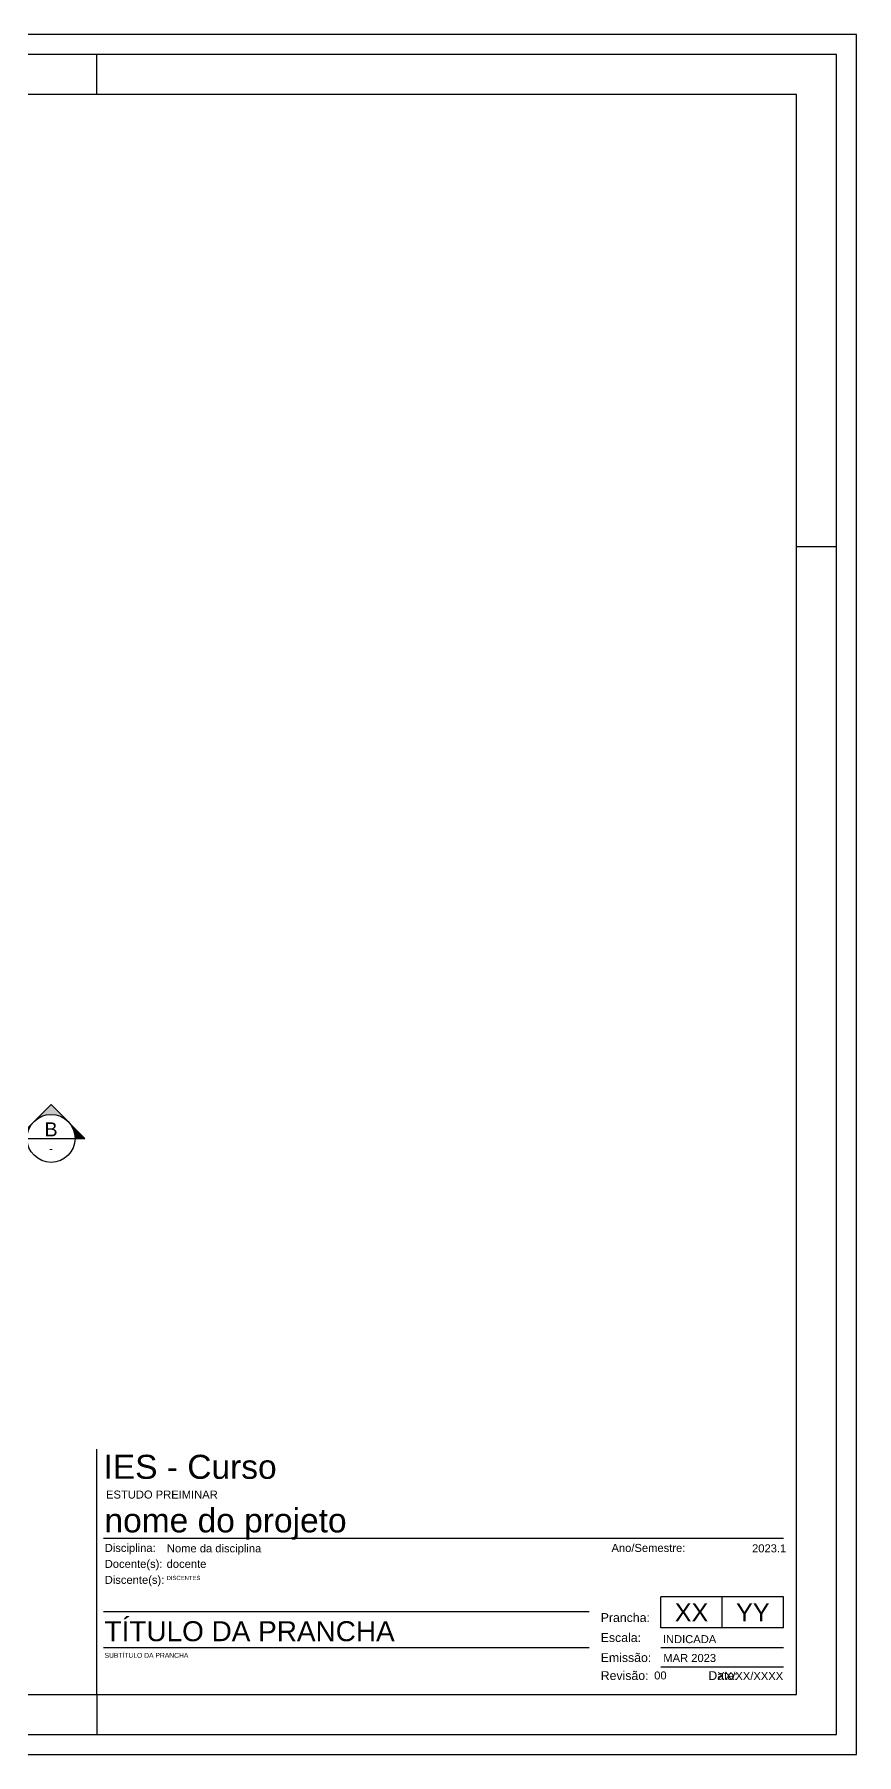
# Model space of a CAD drawing. Header units: metres. Extents: x 47642 to 47999, y 23306 to 23541.
# Drawn here: x 47681.98 to 47702.54, y 23342.06 to 23385.06 of the extents above; entities that cross this region are included whole.
import ezdxf
from ezdxf.enums import TextEntityAlignment as Align

# ---------------------------------------------------------------- set-up
doc = ezdxf.new("R2018")
doc.units = ezdxf.units.M
doc.header["$LTSCALE"] = 0.25
doc.linetypes.add('DIVIDEX2', pattern=[63.5, 25.4, -12.7, 0, -12.7, 0, -12.7])
doc.layers.add('0_MRG_AUX', color=7, linetype='Continuous', true_color=0xecbcd1, plot=False)
doc.layers.add('ARQ_0', color=7, linetype='Continuous', true_color=0xff7400, plot=False)
doc.layers.add('ARQ_COTA_AZUL', color=5, linetype='Continuous', lineweight=20, true_color=0x0000ff)
for name, color, linetype in [('CARIMBO', 8, 'Continuous'), ('MRG_EXTERNA', 1, 'Continuous'), ('MRG_INTERNA', 2, 'Continuous'), ('SIMB_01', 1, 'Continuous'), ('SIMB_PREENCHIMENTO', 253, 'Continuous'), ('SIMB_TXT', 1, 'Continuous')]:
    doc.layers.add(name, color=color, linetype=linetype)
doc.layers.add('SIMB_LCT', color=252, linetype='DIVIDEX2', lineweight=100)
doc.styles.add('Arial', font='arial.ttf')
doc.styles.add('SIMB', font='arial.ttf')
doc.styles.get("Standard").update_dxf_attribs({"font": 'arial.ttf'})

# ---------------------------------------------------------------- blocks, each defined once
blk = doc.blocks.new('FORMATO_A2')
at = {"layer": '0_MRG_AUX'}
blk.add_lwpolyline([(0.005, -0.005), (0.005, 0.425), (-0.599, 0.425), (-0.599, -0.005)], close=True, dxfattribs=at)
at = {"layer": 'MRG_EXTERNA'}
blk.add_lwpolyline([(0, 0), (0, 0.42), (-0.594, 0.42), (-0.594, 0)], close=True, dxfattribs=at)
at = {"layer": 'MRG_INTERNA'}
for p, q in [((-0.185, 0.41), (-0.185, 0.42)), ((-0.185, 0.41), (-0.185, 0.42)), ((-0.01, 0.297), (0, 0.297)), ((-0.185, 0.01), (-0.185, 0)), ((-0.185, 0.01), (-0.185, 0))]:
    blk.add_line(p, q, dxfattribs=at)
blk.add_lwpolyline([(-0.569, 0.41), (-0.569, 0.01), (-0.01, 0.01), (-0.01, 0.41)], close=True, dxfattribs=at)
blk = doc.blocks.new('*U30')
at = {"layer": 'SIMB_PREENCHIMENTO', "transparency": 33554587}
h = blk.add_hatch(color=256, dxfattribs=at)
h.dxf.hatch_style = 1
h.paths.add_polyline_path([(0, 8.48), (-4.15, 4.33, -0.401827), (4.15, 4.33)])
h = blk.add_hatch(color=256, dxfattribs=at)
h.dxf.hatch_style = 1
h.paths.add_polyline_path([(-4.33, 4.15), (-8.48, 0), (-6, 0, -0.193399)])
h = blk.add_hatch(color=256, dxfattribs=at)
h.dxf.hatch_style = 1
h.paths.add_polyline_path([(4.33, 4.15, -0.193399), (6, 0), (8.48, 0)])
at = {"layer": 'SIMB_01'}
for p, q in [((-8.48, 0), (0, 8.48)), ((8.48, 0), (0, 8.48)), ((-6, 0), (-8.48, 0)), ((-6, 0), (6, 0)), ((6, 0), (8.48, 0))]:
    blk.add_line(p, q, dxfattribs=at)
blk.add_circle((0, 0), 6, dxfattribs=at)
at = {"layer": 'SIMB_LCT'}
blk.add_line((-6, 0), (-54.25, 0), dxfattribs=at)
at = {"layer": 'SIMB_TXT', "style": 'SIMB'}
for tag, height, p in [('000', 3.5, (0, 2.25)), ('999', 2, (0, -2.53))]:
    blk.add_attdef(tag, text='', height=height, dxfattribs=at).set_placement(p, align=Align.MIDDLE_CENTER)
blk = doc.blocks.new('PAV_TER')
at = {"xscale": 0.1, "yscale": 0.1, "zscale": 0.1}
blk.add_blockref('*U30', (12.965, 1.9), dxfattribs=at).add_auto_attribs({'999': '-', '000': 'B'})
blk = doc.blocks.new('carimbo')
at = {"layer": 'ARQ_0'}
blk.add_line((-0.175, 0), (-0.175, 0.06136), dxfattribs=at)
at = {"layer": 'CARIMBO'}
for p, q in [((-0.00329, 0.03902), (-0.17336, 0.03902)), ((-0.05193, 0.02065), (-0.17336, 0.02065)), ((-0.05193, 0.01165), (-0.17336, 0.01165)), ((-0.00329, 0.01165), (-0.03396, 0.01165)), ((-0.00329, 0.00685), (-0.03396, 0.00685))]:
    blk.add_line(p, q, dxfattribs=at)
at = {"layer": 'CARIMBO', "color": 3}
for p, q in [((-0.00329, 0.02443), (-0.03396, 0.02443)), ((-0.03396, 0.01665), (-0.03396, 0.02443)), ((-0.01862, 0.01665), (-0.01862, 0.02443)), ((-0.00329, 0.01665), (-0.00329, 0.02443)), ((-0.00329, 0.01665), (-0.03396, 0.01665))]:
    blk.add_line(p, q, dxfattribs=at)
at = {"layer": 'CARIMBO', "style": 'Arial'}
for s, height, p in [('Disciplina:', 0.002, (-0.17305, 0.03566)), ('Ano/Semestre:', 0.002, (-0.04631, 0.03566)), ('Docente(s):', 0.002, (-0.17305, 0.03167)), ('Discente(s):', 0.002, (-0.17305, 0.02768)), ('Prancha: ', 0.0022, (-0.049, 0.01815)), ('Escala:', 0.0022, (-0.049, 0.01315)), ('Emissão:', 0.0022, (-0.049, 0.00815)), ('Revisão: ', 0.0022, (-0.049, 0.00365)), ('Data:', 0.0022, (-0.02208, 0.00365))]:
    blk.add_text(s, height=height, dxfattribs=at).set_placement(p)
at = {"layer": 'CARIMBO', "color": 7, "linetype": 'Continuous', "style": 'Arial', "flags": 8}
for tag, p in [('IES-CURSO', (-0.17336, 0.05393)), ('NOME', (-0.17312, 0.04055))]:
    blk.add_attdef(tag, p, '', height=0.006, dxfattribs=at)
at = {"layer": 'CARIMBO', "style": 'Arial', "flags": 8}
for tag, p in [('FASE', (-0.17271, 0.04901)), ('DISCIPLINA', (-0.15751, 0.03556)), ('DOCENTE', (-0.15757, 0.03167)), ('DATAEMISSÃO', (-0.03335, 0.00815)), ('REVNUM', (-0.03563, 0.00379)), ('REVDATA', (-0.01488, 0.00365))]:
    blk.add_attdef(tag, p, '', height=0.002, dxfattribs=at)
at = {"layer": 'CARIMBO', "color": 7, "lineweight": 30, "flags": 104}
blk.add_attdef('SUBTITULO_02', text='', height=0.003, dxfattribs=at).set_placement((-0.1731, 0.01042), align=Align.TOP_LEFT)
at = {"layer": 'CARIMBO', "style": 'Arial', "flags": 8}
blk.add_attdef('ANO_SEMESTRE', text='', height=0.002, dxfattribs=at).set_placement((-0.00261, 0.03556), align=Align.RIGHT)
at = {"layer": 'CARIMBO', "lineweight": 30, "flags": 104}
blk.add_attdef('DISCENTE', text='', height=0.002, dxfattribs=at).set_placement((-0.15757, 0.02968), align=Align.TOP_LEFT)
at = {"layer": 'CARIMBO', "color": 7, "style": 'Arial', "flags": 8}
for tag, p in [('NUM', (-0.02629, 0.02054)), ('TOT', (-0.01095, 0.02054))]:
    blk.add_attdef(tag, text='', height=0.0045, dxfattribs=at).set_placement(p, align=Align.MIDDLE_CENTER)
blk.add_attdef('TITULO_01', (-0.1731, 0.01335), '', height=0.005, dxfattribs=at)
at = {"layer": 'CARIMBO', "color": 3, "style": 'Arial'}
blk.add_attdef('ESCALA', (-0.03346, 0.01285), '', height=0.002, dxfattribs=at)

msp = doc.modelspace()

# ---------------------------------------------------------------- block references
msp.add_blockref('PAV_TER', (47669.429, 23355.561))
at = {"layer": 'ARQ_COTA_AZUL', "xscale": 100, "yscale": 100, "zscale": 100}
msp.add_blockref('FORMATO_A2', (47702.041, 23342.557), dxfattribs=at)
at = {"layer": 'ARQ_COTA_AZUL'}
ref = msp.add_blockref('carimbo', (47701.041, 23343.557), dxfattribs=dict(at, xscale=100, yscale=100, zscale=100))
ref.add_attrib('FASE', 'ESTUDO PREIMINAR', (47683.769, 23348.457), dxfattribs={"layer": 'CARIMBO', "height": 0.2, "style": 'Arial'})
ref.add_attrib('NOME', 'nome do projeto', (47683.729, 23347.611), dxfattribs={"layer": 'CARIMBO', "color": 7, "linetype": 'Continuous', "height": 0.6, "style": 'Arial'})
ref.add_attrib('DISCIPLINA', 'Nome da disciplina', (47685.29, 23347.112), dxfattribs={"layer": 'CARIMBO', "height": 0.2, "style": 'Arial'})
ref.add_attrib('DOCENTE', 'docente', (47685.284, 23346.724), dxfattribs={"layer": 'CARIMBO', "height": 0.2, "style": 'Arial'})
ref.add_attrib('TITULO_01', 'TÍTULO DA PRANCHA', (47683.731, 23344.891), dxfattribs={"layer": 'CARIMBO', "color": 7, "height": 0.5, "style": 'Arial'})
ref.add_attrib('ESCALA', 'INDICADA', (47697.695, 23344.842), dxfattribs={"layer": 'CARIMBO', "color": 3, "height": 0.2, "style": 'Arial'})
ref.add_attrib('DATAEMISSÃO', 'MAR 2023', (47697.706, 23344.372), dxfattribs={"layer": 'CARIMBO', "height": 0.2, "style": 'Arial'})
ref.add_attrib('NUM', 'XX', dxfattribs={"layer": 'CARIMBO', "color": 7, "height": 0.45, "style": 'Arial'}).set_placement((47698.412, 23345.611), align=Align.MIDDLE_CENTER)
ref.add_attrib('TOT', 'YY', dxfattribs={"layer": 'CARIMBO', "color": 7, "height": 0.45, "style": 'Arial'}).set_placement((47699.945, 23345.611), align=Align.MIDDLE_CENTER)
ref.add_attrib('REVN', '00', (47697.478, 23343.935), dxfattribs={"layer": 'CARIMBO', "height": 0.2, "style": 'Arial'})
ref.add_attrib('REVDATA', 'XX/XX/XXXX', dxfattribs={"layer": 'CARIMBO', "height": 0.2, "style": 'Arial'}).set_placement((47700.704, 23343.922), align=Align.RIGHT)
ref.add_attrib('IES-CURSO', 'IES - Curso', (47683.705, 23348.95), dxfattribs={"layer": 'CARIMBO', "color": 7, "linetype": 'Continuous', "height": 0.6, "style": 'Arial'})
ref.add_attrib('ANO_SEMESTRE', '2023.1', dxfattribs={"layer": 'CARIMBO', "height": 0.2, "style": 'Arial'}).set_placement((47700.78, 23347.112), align=Align.RIGHT)
lines = msp.add_mtext('DISCENTES', dxfattribs={"layer": 'CARIMBO', "insert": (47685.284, 23346.525), "char_height": 0.1066, "attachment_point": 1})
ref.add_attrib('DISCENTE', '', (47685.284, 23346.525), dxfattribs={"flags": 104}).embed_mtext(lines)
lines = msp.add_mtext('SUBTÍTULO DA PRANCHA', dxfattribs={"layer": 'CARIMBO', "color": 7, "insert": (47683.731, 23344.598), "char_height": 0.12196, "attachment_point": 1})
ref.add_attrib('SUBTITULO_02', '', (47683.731, 23344.598), dxfattribs={"flags": 104}).embed_mtext(lines)

doc.saveas('drawing.dxf')
